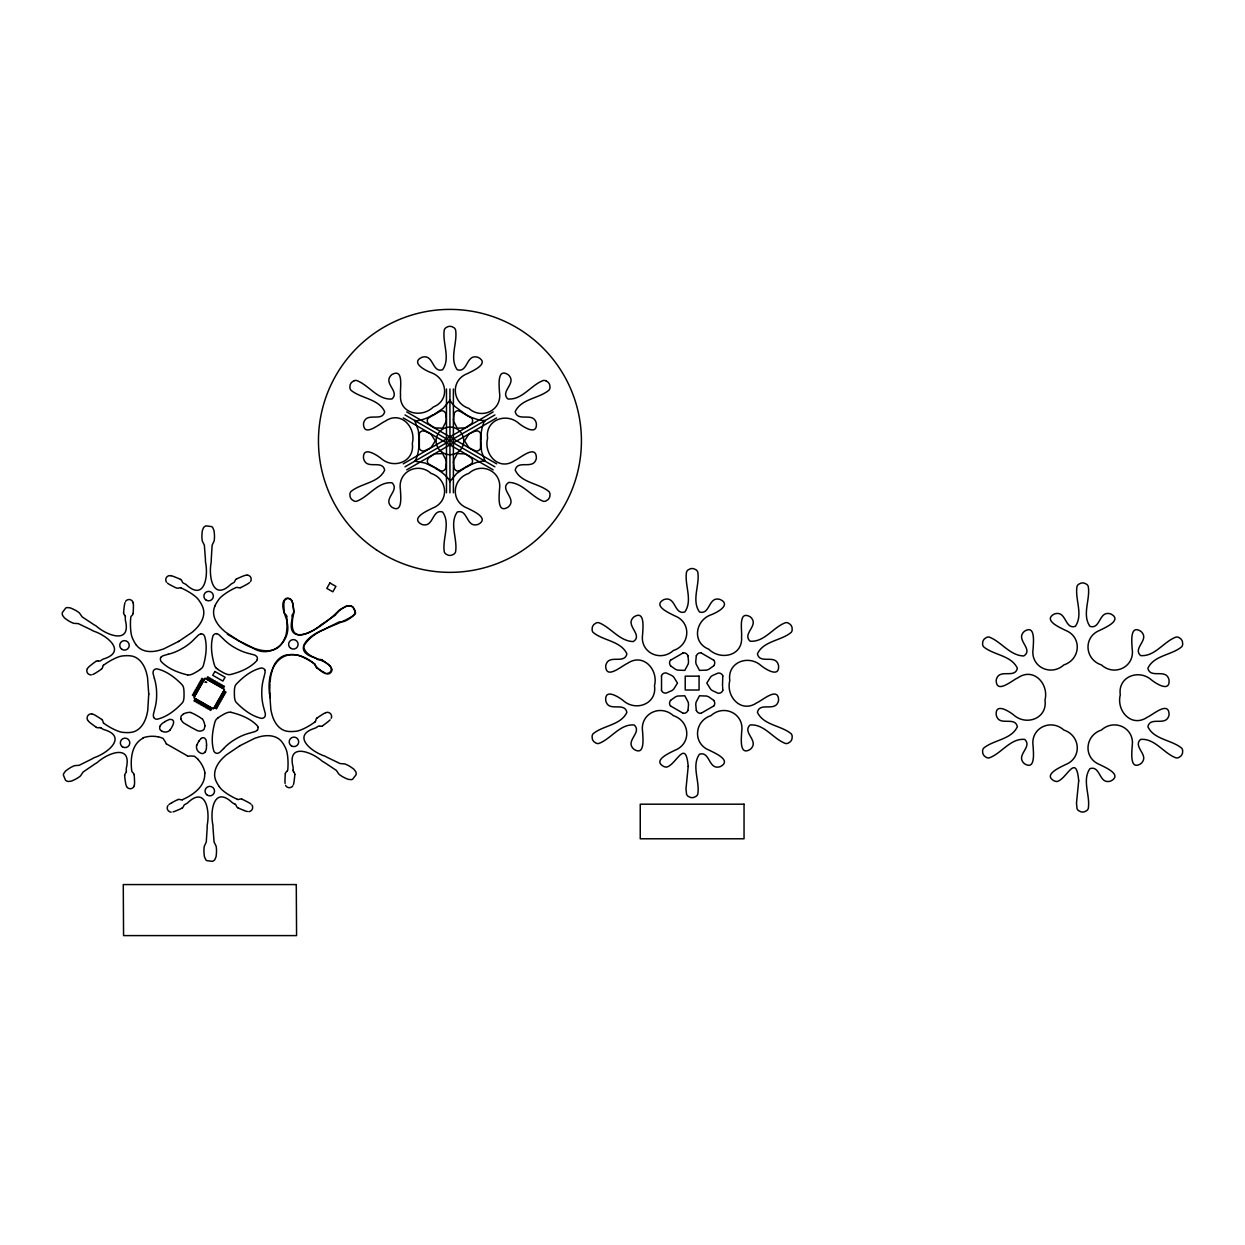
<?xml version="1.0" encoding="UTF-8"?>
<svg xmlns="http://www.w3.org/2000/svg" width="1245" height="1245" viewBox="0 0 1245 1245"><rect width="100%" height="100%" fill="white"/><g stroke="black" fill="none" stroke-linecap="round" stroke-linejoin="round"><path stroke-width="1.5" d="M148.746 693.761L147.766 710.304A39.093 39.093 0 0 1 147.19 713.214C145.509 721.835 140.327 731.422 130.647 732.433A33.133 33.133 0 0 1 124.158 732.465L123.208 732.418A20.029 20.029 0 0 1 119.489 731.64L116.672 730.597A65.285 65.285 0 0 1 103.895 723.345M269.683 693.449L269.947 683.832M123.66 612.742L123.66 612.602A37.117 37.117 0 0 1 123.815 610.066L124.329 605.926A24.355 24.355 0 0 1 124.858 603.156L125.029 602.658M294.769 774.514L294.769 774.561A37.117 37.117 0 0 1 294.598 777.16L294.1 781.3A24.355 24.355 0 0 1 293.571 784.07L293.384 784.568M419.238 442.706L418.336 430.397L414.912 420.997A22.037 22.037 0 0 0 414.585 420.468A22.068 22.068 0 0 0 415.207 420.483L415.674 420.483M480.632 439.065L481.535 451.359L484.959 460.759A22.037 22.037 0 0 0 485.285 461.288A22.068 22.068 0 0 0 484.663 461.272L484.196 461.272M270.041 682.385L270.647 676.906A39.093 39.093 0 0 1 271.239 673.996L272.453 669.654M453.553 462.175L454.098 468.276M133.044 613.474L133.059 613.334A37.132 37.132 0 0 0 133.293 610.797L133.433 606.626A24.355 24.355 0 0 0 133.34 603.809L133.231 603.296M285.37 773.736L285.37 773.783A37.132 37.132 0 0 0 285.121 776.413L284.981 780.584A24.355 24.355 0 0 0 285.074 783.401M134.413 784.91L134.491 784.381A24.355 24.355 0 0 0 134.553 781.564L134.382 777.394A37.132 37.132 0 0 0 134.118 774.857L134.087 774.717M419.332 433.836L419.332 447.935M480.554 447.935L480.554 433.836M661.531 676.035L661.531 690.135M722.754 690.135L722.66 686.866M134.382 785.113L134.195 785.844M284.031 602.16L284.233 601.366M315.779 720.295L315.81 720.186A4.435 4.435 0 0 1 316.915 718.023M102.604 667.04L102.759 666.433A2.599 2.599 0 0 1 103.413 665.141M196.866 745.195L197.659 743.358A42.672 42.672 0 0 1 198.235 742.331L199.107 740.899M272.608 669.188C274.616 662.153 280.141 655.601 287.766 654.777A33.133 33.133 0 0 1 294.271 654.745L295.205 654.808A20.029 20.029 0 0 1 298.94 655.57L301.741 656.629A65.285 65.285 0 0 1 314.534 663.865M159.967 726.426L159.671 727.625A3.175 3.175 0 0 0 160.294 729.897L161.539 730.939M214.856 606.159C210.903 615.046 216.614 624.336 223.244 630.094A39.093 39.093 0 0 0 225.469 632.055L239.305 641.159M454.098 413.48L453.553 419.581M445.788 468.276L446.332 462.175A28.402 28.402 0 0 0 445.975 459.934L442.613 453.569L435.423 453.834A28.402 28.402 0 0 0 433.307 454.658L428.296 458.176M696.297 655.695L695.753 661.795A28.402 28.402 0 0 0 696.111 664.036L699.472 670.386L706.662 670.121A28.402 28.402 0 0 0 708.779 669.312L713.79 665.795M687.987 710.475L688.532 704.374A28.402 28.402 0 0 0 688.174 702.133L684.812 695.784L677.622 696.048A28.402 28.402 0 0 0 675.506 696.858L670.495 700.39M284.716 638.405L285.089 637.549A20.029 20.029 0 0 0 286.241 633.923L286.708 630.95A65.285 65.285 0 0 0 286.63 616.259M195.294 698.601L193.987 700.888L195.076 701.511L196.368 699.208M206.39 679.101L207.682 676.813L208.771 677.42L207.464 679.708M197.504 699.861L196.196 702.149L197.286 702.756L198.593 700.468M208.6 680.361L209.891 678.074L210.981 678.681L209.674 680.968M199.698 701.106L198.391 703.394L199.465 704.001L200.772 701.713M210.778 681.606L212.086 679.303L213.16 679.926L211.868 682.213M201.986 702.398L200.678 704.701L201.768 705.308L203.059 703.02M213.082 682.898L214.373 680.61L215.463 681.233L214.156 683.521M204.258 703.705L202.966 705.993L204.04 706.6L205.347 704.312M215.354 684.205L216.661 681.902L217.735 682.525L216.428 684.812M206.561 704.997L205.254 707.3L206.328 707.907L207.635 705.619M217.642 685.497L218.949 683.209L220.023 683.832L218.731 686.119M208.74 706.242L207.448 708.545L208.522 709.152L209.829 706.864M219.836 686.742L221.128 684.454L222.217 685.077L220.91 687.365M210.95 707.502L209.658 709.79L210.732 710.413L212.039 708.125M222.046 688.003L223.353 685.715L224.427 686.337L223.12 688.625M415.145 460.354L414.912 460.759A22.068 22.068 0 0 1 414.585 461.288A22.037 22.037 0 0 1 415.207 461.272L425.059 463.015L436.17 468.369M484.725 421.401L484.959 420.997A22.068 22.068 0 0 1 485.285 420.468L482.266 420.39A27.841 27.841 0 0 1 479.434 420.001L479.029 419.907A32.121 32.121 0 0 1 477.924 419.658L471.808 417.604A57.581 57.581 0 0 1 466.47 414.99L454.316 406.041A31.996 31.996 0 0 1 453.553 405.201L453.273 404.89A27.857 27.857 0 0 1 451.577 402.742L450.005 400.205A22.037 22.037 0 0 1 449.647 400.61L443.22 408.267L433.011 415.207M87.43 668.549L88.364 667.367A24.355 24.355 0 0 1 90.465 665.484L93.748 662.931A37.117 37.117 0 0 1 95.849 661.484L95.943 661.437M205.005 752.042L204.133 752.898A3.175 3.175 0 0 1 201.846 753.536L200.305 752.992A6.739 6.739 0 0 1 196.663 745.148M161.01 657.282L162.239 656.208A8.155 8.155 0 0 1 163.079 655.741L168.168 654.247M257.404 729.943L256.19 731.017A8.155 8.155 0 0 1 255.334 731.469L250.245 732.963A52.274 52.274 0 0 0 236.939 738.285L234.776 739.561A52.29 52.29 0 0 0 223.602 748.525M170.005 729.928L171.172 728.294A42.672 42.672 0 0 0 171.763 727.282L172.557 725.804A10.847 10.847 0 0 0 173.584 722.707L173.506 721.306A2.054 2.054 0 0 0 173.273 720.762L172.93 720.326A4.217 4.217 0 0 0 171.966 719.579L169.6 719.345L164.994 721.477M223.633 748.572L219.851 752.276A8.155 8.155 0 0 1 219.027 752.789L217.501 753.334A3.47 3.47 0 0 1 214.716 752.276A5.385 5.385 0 0 1 213.922 751.311C210.887 741.771 212.413 731.002 215.089 721.493A7.828 7.828 0 0 1 216.505 719.174L218.171 717.742M286.755 771.449L286.552 771.651A4.435 4.435 0 0 0 285.261 773.705M286.786 771.402L286.988 771.215A2.599 2.599 0 0 0 287.751 769.986A65.285 65.285 0 0 0 287.517 755.248L287.004 752.291A20.029 20.029 0 0 0 285.821 748.681L285.432 747.825A33.133 33.133 0 0 0 282.164 742.191C276.359 734.394 265.527 734.628 257.201 737.522A39.093 39.093 0 0 0 254.385 738.472L239.585 745.895M428.529 417.9L440.73 410.85M471.341 463.871L459.14 470.906M670.728 660.099L682.945 653.049M713.556 706.071L701.34 713.12M249.436 582.66L249.031 582.987A24.355 24.355 0 0 1 246.634 584.481L242.977 586.457A37.132 37.132 0 0 1 240.658 587.531L240.518 587.578M168.978 804.566L169.398 804.223A24.355 24.355 0 0 1 171.779 802.729M101.374 669.141L101.405 669.11A37.132 37.132 0 0 1 99.226 670.697L95.725 672.938A24.355 24.355 0 0 1 93.251 674.308L92.752 674.479M317.008 718.116L317.133 718.023A37.132 37.132 0 0 1 319.187 716.529L322.704 714.272A24.355 24.355 0 0 1 325.163 712.918L325.676 712.731M201.254 738.456L202.468 737.771A2.054 2.054 0 0 1 203.059 737.709L203.604 737.771A4.217 4.217 0 0 1 204.756 738.223L206.156 740.137L206.67 745.195M200.243 669.468L201.908 668.036A7.828 7.828 0 0 0 203.308 665.717C206.032 656.224 207.51 645.439 204.491 635.915A5.385 5.385 0 0 0 203.729 634.934A3.47 3.47 0 0 0 200.912 633.783M322.533 725.757L322.564 725.726A37.117 37.117 0 0 0 324.665 724.294L327.964 721.742A24.355 24.355 0 0 0 330.081 719.875M178.44 641.564L192.166 632.273A39.093 39.093 0 0 0 194.36 630.281C200.912 624.43 206.499 615.077 202.421 606.237A33.133 33.133 0 0 0 199.138 600.635L198.609 599.857A20.029 20.029 0 0 0 196.041 597.055L193.691 595.172A65.285 65.285 0 0 0 180.93 587.889M239.989 745.662L226.263 754.952A39.093 39.093 0 0 0 224.053 756.944C217.501 762.78 211.915 772.133 215.992 780.973A33.133 33.133 0 0 0 219.291 786.575M403.255 463.84L493.16 411.939M404.983 466.828L494.887 414.927M406.726 469.832L496.615 417.931M178.844 641.315L164.029 648.754A39.093 39.093 0 0 1 161.212 649.703C152.917 652.567 142.023 652.862 136.296 644.988M171.779 802.729L175.452 800.753A37.132 37.132 0 0 1 177.755 799.695L177.848 799.648M236.457 579.081L236.581 579.018A37.117 37.117 0 0 1 238.869 577.882L242.713 576.248A24.355 24.355 0 0 1 245.374 575.33M181.926 808.161L181.879 808.176A37.117 37.117 0 0 1 179.545 809.343L175.716 810.962A24.355 24.355 0 0 1 173.055 811.896M466.859 466.548L456.666 473.489L450.239 481.146A22.037 22.037 0 0 0 449.943 481.69A22.068 22.068 0 0 0 449.647 481.146L449.414 480.741M353.907 380.799L351.775 382.231A7.003 7.003 0 0 0 350.063 385.203L349.892 387.755A5.307 5.307 0 0 0 350.888 390.167C360.988 398.649 378.651 398.649 384.674 411.644C382.417 421.93 368.287 412.686 364.334 421.09A9.229 9.229 0 0 0 363.493 423.845C363.742 437.913 379.647 423.549 385.312 421.137C400.952 410.336 416.406 427.408 412.297 443.485C414.99 461.833 393.513 469.707 380.892 458.269C376.332 454.674 362.731 445.975 363.493 457.911A9.229 9.229 0 0 0 364.334 460.681C368.287 469.069 382.417 459.825 384.674 470.112C378.651 483.107 360.988 483.107 350.888 491.588A5.307 5.307 0 0 0 349.892 494L350.063 496.553A7.003 7.003 0 0 0 351.775 499.525L353.907 500.972A5.307 5.307 0 0 0 356.49 501.315C368.878 496.802 377.717 481.504 391.988 482.78C399.769 489.876 384.689 497.502 389.996 505.112A9.229 9.229 0 0 0 391.957 507.229C403.084 514.092 400.641 495.214 400.392 489.503C397.528 471.59 418.009 461.599 431.144 473.442C447.951 478.889 449.554 501.626 432.606 508.1C427.517 510.746 409.963 518.06 421.464 524.269A9.229 9.229 0 0 0 424.28 524.908C433.525 525.686 432.591 508.831 442.629 512.022C450.861 523.74 442.037 539.038 444.325 552.017A5.307 5.307 0 0 0 445.928 554.087L448.216 555.208A7.003 7.003 0 0 0 451.655 555.208L453.958 554.087A5.307 5.307 0 0 0 455.546 552.017C457.833 539.038 449.009 523.74 457.242 512.022C467.295 508.831 466.346 525.686 475.59 524.908A9.229 9.229 0 0 0 478.407 524.269C489.907 518.06 472.353 510.746 467.28 508.1C450.317 501.626 451.919 478.889 468.727 473.442C481.862 461.599 502.358 471.59 499.478 489.503C499.229 495.214 496.802 514.092 507.913 507.229A9.229 9.229 0 0 0 509.89 505.112C515.305 497.533 499.012 488.507 508.847 482.391C522.791 482.811 531.21 496.646 543.38 501.315A5.307 5.307 0 0 0 545.979 500.972L548.096 499.541A7.003 7.003 0 0 0 549.808 496.553L549.994 494A5.307 5.307 0 0 0 548.983 491.588C538.898 483.107 521.235 483.107 515.197 470.112C517.453 459.825 531.584 469.069 535.537 460.681A9.229 9.229 0 0 0 536.393 457.911C536.128 443.858 520.223 458.207 514.574 460.619C498.934 471.419 483.48 454.347 487.589 438.271C484.881 419.923 506.373 412.048 518.978 423.487C523.554 427.082 537.14 435.781 536.393 423.845A9.229 9.229 0 0 0 535.537 421.09C531.584 412.686 517.453 421.93 515.197 411.644C521.235 398.649 538.898 398.649 548.983 390.167A5.307 5.307 0 0 0 549.994 387.755L549.808 385.203A7.003 7.003 0 0 0 548.096 382.231L545.979 380.799M143.206 738.098C131.394 744.074 130.289 759.31 131.752 770.966A2.599 2.599 0 0 0 132.452 772.196L132.888 772.647A4.435 4.435 0 0 1 134.211 774.686M182.33 799.726C193.068 794.995 205.612 786.28 204.709 773.067M183.669 713.634L181.179 716.062A5.618 5.618 0 0 0 180.992 719.065M325.817 712.685L326.595 712.451M200.927 633.892L199.387 634.436A8.155 8.155 0 0 0 198.562 634.95L194.78 638.654A52.29 52.29 0 0 1 183.653 647.665L181.459 648.925A52.274 52.274 0 0 1 168.184 654.294M246.043 575.206L246.852 575.112M475.746 430.786L470.19 433.369A28.402 28.402 0 0 0 468.416 434.785L464.603 440.886L468.416 446.971A28.402 28.402 0 0 0 470.19 448.402L475.746 450.986A4.357 4.357 0 0 0 480.694 447.982M98.993 727.656L98.869 727.671A4.435 4.435 0 0 1 96.347 727.391M99.118 727.64L99.382 727.609A2.63 2.63 0 0 1 100.829 727.78M170.02 575.61L170.83 575.704M98.339 660.971L98.962 661.033A2.63 2.63 0 0 0 100.394 660.846A55.869 55.869 0 0 1 103.008 659.15C127.535 651.866 107.241 635.417 93.282 631.013A99.989 99.989 0 0 0 90.978 629.721L78.326 623.636A32.494 32.494 0 0 0 76.443 623.496L74.295 623.371A7.423 7.423 0 0 1 72.817 623.029L70.187 621.784A46.999 46.999 0 0 1 64.538 618.002L62.577 615.404A7.952 7.952 0 0 1 62.297 614.158L62.25 613.256A2.988 2.988 0 0 1 62.406 612.415L65.814 607.965A8.217 8.217 0 0 1 67.028 607.56L70.28 607.902A47.372 47.372 0 0 1 76.412 610.828L78.824 612.462A7.423 7.423 0 0 1 79.867 613.567L81.081 615.341A32.494 32.494 0 0 0 82.17 616.882L93.873 624.663A99.989 99.989 0 0 0 96.145 625.97C107.07 635.713 131.581 644.754 125.309 619.948A55.869 55.869 0 0 1 125.34 616.851M320.027 726.24L320.089 726.24A4.435 4.435 0 0 0 322.486 725.928M319.856 726.224L319.467 726.177A2.63 2.63 0 0 0 318.02 726.38A55.869 55.869 0 0 1 315.405 728.06C290.894 735.359 311.188 751.809 325.132 756.213A99.989 99.989 0 0 0 327.435 757.489L340.103 763.574A32.494 32.494 0 0 0 341.986 763.73L344.118 763.854A7.423 7.423 0 0 1 345.596 764.197L348.242 765.426A46.999 46.999 0 0 1 353.876 769.223L355.852 771.807A7.952 7.952 0 0 1 356.117 773.067L356.163 773.954A2.988 2.988 0 0 1 356.023 774.81L352.6 779.245A8.217 8.217 0 0 1 351.386 779.666L348.149 779.323A47.372 47.372 0 0 1 342.001 776.382L339.605 774.748A7.423 7.423 0 0 1 338.547 773.659L337.348 771.884A32.494 32.494 0 0 0 336.259 770.328L324.556 762.562A99.989 99.989 0 0 0 322.284 761.24C311.359 751.498 286.832 742.471 293.12 767.262A55.869 55.869 0 0 1 293.089 770.375M424.14 430.786L429.696 433.369A28.402 28.402 0 0 1 431.455 434.785L435.283 440.886L431.455 446.971A28.402 28.402 0 0 1 429.696 448.402L424.14 450.986A4.357 4.357 0 0 1 419.176 447.982M187.606 674.93C178.004 672.627 167.873 668.689 161.025 661.391A5.385 5.385 0 0 1 160.558 660.239A3.47 3.47 0 0 1 160.916 657.22M230.807 712.28C240.425 714.599 250.556 718.521 257.388 725.835A5.385 5.385 0 0 1 257.871 726.987M158.146 736.635L162.97 738.316L165.569 742.207A4 4 0 0 0 166.488 744.214M216.568 633.705L218.108 634.234A8.155 8.155 0 0 1 218.933 634.732L222.777 638.389A52.274 52.274 0 0 0 234.029 647.26L236.223 648.489A52.29 52.29 0 0 0 249.576 653.687L254.696 655.057A8.155 8.155 0 0 1 255.552 655.508L256.781 656.566A3.47 3.47 0 0 1 257.264 659.508M171.001 575.719L171.514 575.828A24.355 24.355 0 0 1 174.191 576.715L178.051 578.271A37.117 37.117 0 0 1 180.354 579.376L180.478 579.454M247.428 811.491L246.899 811.398A24.355 24.355 0 0 1 244.238 810.511M92.068 713.976L92.861 714.194M190.734 712.669L191.574 712.918A15.205 15.205 0 0 1 192.119 713.12A32.245 32.245 0 0 1 194.92 714.474L198.531 716.513A26.565 26.565 0 0 1 201.83 718.77M459.14 410.85L471.341 417.9M440.73 470.906L428.529 463.871M701.34 653.049L713.556 660.099M682.945 713.12L670.728 706.071M244.222 810.526L240.363 808.939A37.117 37.117 0 0 1 238.075 807.834L237.935 807.772M241.888 799.228L242.028 799.274A37.132 37.132 0 0 1 244.362 800.302L248.066 802.231A24.355 24.355 0 0 1 250.478 803.679L250.883 804.021M238.9 640.942L253.809 648.178A39.093 39.093 0 0 0 256.626 649.081C264.967 651.835 275.861 652.006 281.479 644.054A33.133 33.133 0 0 0 284.685 638.389M187.544 755.917L166.721 744.074M204.227 679.692L201.923 678.385L201.317 679.474L203.604 680.782M223.726 690.788L226.014 692.08L225.392 693.169L223.104 691.862M202.966 681.902L200.678 680.61L200.056 681.684L202.344 682.991M222.466 692.998L224.754 694.305L224.131 695.379L221.843 694.072M201.721 684.096L199.433 682.789L198.811 683.878L201.099 685.17M221.221 695.177L223.509 696.484L222.902 697.558L220.598 696.266M200.414 686.384L198.126 685.077L197.504 686.166L199.807 687.473M219.914 697.48L222.201 698.772L221.594 699.861L219.307 698.554M199.122 688.656L196.834 687.365L196.212 688.438L198.5 689.746M218.622 699.752L220.91 701.059L220.303 702.133L218 700.826M197.815 690.959L195.527 689.652L194.905 690.726L197.208 692.033M217.315 702.04L219.602 703.347L218.995 704.421L216.708 703.129M196.57 693.138L194.282 691.846L193.66 692.92L195.963 694.228M216.07 704.234L218.357 705.541L217.75 706.615L215.463 705.308M195.309 695.364L193.022 694.056L192.415 695.13L194.702 696.437M214.809 706.444L217.097 707.751L216.49 708.825L214.202 707.518M191.699 727.656L197.317 730.613A7.657 7.657 0 0 0 200.212 731.048L201.13 730.955A5.618 5.618 0 0 0 204.18 729.134L205.02 725.773M191.263 727.407L184.213 723.283A8.201 8.201 0 0 1 181.039 719.408L181.039 719.065M406.726 411.939L496.615 463.84M404.983 414.927L494.887 466.828M403.255 417.931L493.16 469.832M322.019 659.943L322.144 660.021A37.117 37.117 0 0 1 324.26 661.437L327.591 663.943A24.355 24.355 0 0 1 329.723 665.779M96.41 727.267L96.363 727.251A37.117 37.117 0 0 1 94.153 725.788L90.823 723.283A24.355 24.355 0 0 1 88.691 721.431L87.772 720.248M227.275 634.219L246.292 645.143A89.656 89.656 0 0 0 253.046 648.085C270.321 659.29 291.454 642.124 287.299 623.076A30.394 30.394 0 0 0 286.366 618.967C284.374 612.991 279.736 603.031 285.852 598.503A6.412 6.412 0 0 1 287.408 598.176C293.649 598.269 293.12 607.109 293.851 611.513A13.462 13.462 0 0 1 293.602 614.205L293.057 616.664A27.468 27.468 0 0 0 292.513 619.854C288.466 653.641 328.244 621.317 337.504 611.886A7.423 7.423 0 0 1 338.531 610.781L340.912 609.116A46.999 46.999 0 0 1 347.028 606.128L350.25 605.724A7.952 7.952 0 0 1 351.479 606.113L352.273 606.517A2.988 2.988 0 0 1 352.942 607.062L355.494 612.556A2.957 2.957 0 0 1 355.09 614.158C339.511 626.406 314.985 627.527 303.873 645.922A5.104 5.104 0 0 0 303.998 648.334C309.056 660.597 327.482 657.92 332.166 669.654C329.723 679.645 318.051 669.685 315.047 664.892A12.59 12.59 0 0 0 312.837 662.651C284.949 641.377 264.065 665.499 270.118 697.651M217.704 669.281L216.039 667.849M101.732 719.501L101.608 719.423A37.132 37.132 0 0 0 99.538 717.945L95.989 715.75A24.355 24.355 0 0 0 93.515 714.412M316.681 667.709L316.806 667.802A37.132 37.132 0 0 0 318.876 669.265L322.424 671.475A24.355 24.355 0 0 0 324.914 672.798M167.546 583.189L167.966 583.516A24.355 24.355 0 0 0 170.363 584.979L174.067 586.909A37.132 37.132 0 0 0 176.385 587.951L176.525 587.998A4.435 4.435 0 0 0 178.938 588.029L179.529 587.827A2.599 2.599 0 0 1 180.976 587.764M285.603 614.656L285.572 614.61A4.435 4.435 0 0 1 284.202 612.54M329.707 665.795L330.656 666.962M198.328 759.481L194.407 756.197L189.738 755.948A4 4 0 0 1 187.544 756.182M713.79 700.39L708.779 696.858A28.402 28.402 0 0 0 706.662 696.048L699.472 695.784L696.111 702.133A28.402 28.402 0 0 0 695.753 704.374L696.297 710.475M670.495 665.795L675.506 669.312A28.402 28.402 0 0 0 677.622 670.121L684.812 670.386L688.189 664.036A28.402 28.402 0 0 0 688.532 661.795L687.987 655.695M471.59 458.176L466.564 454.658A28.402 28.402 0 0 0 464.463 453.834L457.273 453.569L453.896 459.934A28.402 28.402 0 0 0 453.553 462.175M293.695 771.884L293.944 772.227A4.435 4.435 0 0 1 294.894 774.452M124.609 615.186L124.858 615.497A2.63 2.63 0 0 1 125.418 616.835M124.687 615.279L124.484 614.999A4.435 4.435 0 0 1 123.535 612.758M293.898 772.18L293.618 771.775A2.63 2.63 0 0 1 292.995 770.39M219.26 786.607L219.82 787.354A20.029 20.029 0 0 0 222.388 790.17L224.722 792.053A65.285 65.285 0 0 0 237.484 799.337M291.797 600.681L292.357 602.066A24.355 24.355 0 0 1 292.933 604.837L293.509 608.961A37.117 37.117 0 0 1 293.711 611.497M126.601 786.498L126.056 785.144A24.355 24.355 0 0 1 125.48 782.389L124.905 778.249A37.117 37.117 0 0 1 124.718 775.713L124.718 775.666M237.873 807.865A4.435 4.435 0 0 1 236.363 805.951L236.161 805.453A2.63 2.63 0 0 0 235.243 804.223M445.788 413.48L446.332 419.581A28.402 28.402 0 0 1 445.975 421.822L442.613 428.187L435.423 427.922A28.402 28.402 0 0 1 433.307 427.113L428.296 423.58A4.357 4.357 0 0 1 428.404 417.791M264.78 670.028L265.092 671.631A8.155 8.155 0 0 1 265.06 672.596L263.815 677.747A52.274 52.274 0 0 0 261.761 691.924L261.792 694.445A52.29 52.29 0 0 0 263.971 708.607L265.325 713.727A8.155 8.155 0 0 1 265.372 714.692L265.076 716.295A3.47 3.47 0 0 1 262.757 718.178A5.385 5.385 0 0 1 261.543 718.381C251.755 716.233 243.195 709.541 236.301 702.46A7.828 7.828 0 0 1 234.994 700.079L234.589 697.916A44.4 44.4 0 0 1 234.387 693.356A44.4 44.4 0 0 1 234.511 688.796L234.931 686.649A7.828 7.828 0 0 1 236.192 684.252C242.962 677.062 251.474 670.277 261.201 667.989A5.385 5.385 0 0 1 262.446 668.16A3.47 3.47 0 0 1 264.874 669.981M153.649 717.182L153.337 715.595A8.155 8.155 0 0 1 153.353 714.614L154.598 709.479A52.274 52.274 0 0 0 156.652 695.301L156.621 692.78A52.29 52.29 0 0 0 154.458 678.618M154.411 678.618L153.088 673.498A8.155 8.155 0 0 1 153.057 672.533L153.337 670.93A3.47 3.47 0 0 1 155.656 669.047A5.385 5.385 0 0 1 156.886 668.845C166.659 670.977 175.218 677.685 182.112 684.75A7.828 7.828 0 0 1 183.42 687.147L183.824 689.31A44.4 44.4 0 0 1 184.027 693.854A44.4 44.4 0 0 1 183.902 698.414L183.497 700.577A7.828 7.828 0 0 1 182.221 702.974C175.452 710.164 166.954 716.949 157.212 719.221A5.385 5.385 0 0 1 155.983 719.065A3.47 3.47 0 0 1 153.555 717.229M132.997 602.347L133.199 603.14M722.754 676.035L722.52 685.948M293.711 611.544L293.711 611.653A4.435 4.435 0 0 1 292.933 613.925L292.668 614.236A2.63 2.63 0 0 0 291.999 615.746A55.869 55.869 0 0 1 292.155 618.874C286.21 643.743 310.503 634.374 321.397 624.508A99.989 99.989 0 0 0 323.653 623.169L335.247 615.248A32.494 32.494 0 0 0 336.321 613.692L339.916 610.112A36.416 36.416 0 0 1 343.449 607.825C347.635 603.576 355.416 606.206 355.074 612.244A8.217 8.217 0 0 1 354.825 613.505L352.895 616.15A47.372 47.372 0 0 1 347.293 619.994L344.678 621.255A7.423 7.423 0 0 1 343.2 621.613L341.068 621.769A32.494 32.494 0 0 0 339.185 621.955L326.595 628.196A99.989 99.989 0 0 0 324.322 629.503C310.425 634.094 290.334 650.808 314.954 657.78A55.869 55.869 0 0 1 317.631 659.352M269.667 692.983L270.85 709.51A39.093 39.093 0 0 0 271.472 712.42C273.262 721.011 278.569 730.535 288.264 731.422A33.133 33.133 0 0 0 294.769 731.36L295.703 731.297A20.029 20.029 0 0 0 299.423 730.473L302.224 729.399A65.285 65.285 0 0 0 314.907 721.976M148.746 694.243L147.564 677.7A39.093 39.093 0 0 0 146.941 674.806C145.151 666.199 139.845 656.691 130.149 655.804A33.133 33.133 0 0 0 123.66 655.85L122.726 655.928A20.029 20.029 0 0 0 119.006 656.737L116.205 657.827A65.285 65.285 0 0 0 103.522 665.235M453.398 388.985L453.398 492.787M449.943 388.985L449.943 492.787M446.473 388.985L446.473 492.787M722.909 675.988A4.357 4.357 0 0 0 717.976 673.125L712.389 675.568A28.402 28.402 0 0 0 710.63 676.984L706.802 683.085L710.63 689.185A28.402 28.402 0 0 0 712.389 690.601L717.945 693.185A4.357 4.357 0 0 0 722.909 690.181M696.422 655.741A4.357 4.357 0 0 1 701.371 652.894M713.681 659.99A4.357 4.357 0 0 1 713.681 665.701M670.604 665.701A4.357 4.357 0 0 1 670.619 659.99M682.914 652.894A4.357 4.357 0 0 1 687.862 655.741M661.375 690.181A4.357 4.357 0 0 0 666.308 693.045L671.895 690.601A28.402 28.402 0 0 0 673.669 689.185L677.482 683.085L673.669 676.984A28.402 28.402 0 0 0 671.895 675.568L666.34 672.985A4.357 4.357 0 0 0 661.375 675.988M687.862 710.444A4.357 4.357 0 0 1 682.914 713.276M670.619 706.18A4.357 4.357 0 0 1 670.604 700.468M713.681 700.468A4.357 4.357 0 0 1 713.681 706.18M701.371 713.276A4.357 4.357 0 0 1 696.422 710.444M198.173 759.621A29.04 29.04 0 0 1 205.036 772.989M182.346 799.819A2.599 2.599 0 0 1 180.898 799.757L180.354 799.617A4.435 4.435 0 0 0 177.864 799.508M143.097 737.771A29.04 29.04 0 0 1 158.099 736.838M235.196 804.301A55.869 55.869 0 0 1 232.473 802.807C213.891 785.221 209.798 811.024 212.957 825.311A99.989 99.989 0 0 0 213.004 827.941L214.062 841.947A32.494 32.494 0 0 0 214.871 843.659L215.836 845.573A7.423 7.423 0 0 1 216.288 847.02L216.521 849.915A46.999 46.999 0 0 1 216.07 856.7L214.809 859.704A7.952 7.952 0 0 1 213.86 860.56L213.097 861.058A2.988 2.988 0 0 1 212.288 861.353L206.748 860.606A8.217 8.217 0 0 1 205.783 859.766L204.445 856.778A47.372 47.372 0 0 1 203.915 849.993L204.133 847.098A7.423 7.423 0 0 1 204.553 845.651L205.503 843.705A32.494 32.494 0 0 0 206.281 841.993L207.168 827.972A99.989 99.989 0 0 0 207.168 825.342C210.14 811.009 205.705 785.268 187.373 803.103A55.869 55.869 0 0 1 184.665 804.628A2.63 2.63 0 0 0 183.746 805.733L183.513 806.246A4.435 4.435 0 0 1 182.035 808.238M248.829 811.615A3.626 3.626 0 0 0 250.198 811.258L251.008 810.744A4.949 4.949 0 0 0 252.159 809.452L252.377 808.954A4.949 4.949 0 0 0 252.626 807.242L252.502 806.293A3.626 3.626 0 0 0 251.879 805.033M126.43 771.464A2.63 2.63 0 0 1 125.869 772.803L125.543 773.269A4.435 4.435 0 0 0 124.578 775.557M126.336 771.449A55.869 55.869 0 0 1 126.274 768.352C132.219 743.467 107.817 752.82 97.032 762.703A99.989 99.989 0 0 0 94.776 764.056L83.166 771.978A32.494 32.494 0 0 0 82.092 773.534L80.925 775.324A7.423 7.423 0 0 1 79.882 776.444L77.501 778.094A46.999 46.999 0 0 1 71.401 781.097L68.164 781.502A7.952 7.952 0 0 1 66.95 781.113L66.141 780.708A2.988 2.988 0 0 1 65.487 780.148L63.355 774.966A8.217 8.217 0 0 1 63.604 773.721L65.518 771.075A47.372 47.372 0 0 1 71.121 767.231L73.751 765.955A7.423 7.423 0 0 1 75.214 765.597L77.361 765.442A32.494 32.494 0 0 0 79.244 765.27L91.819 759.014A99.989 99.989 0 0 0 94.106 757.707C108.035 753.054 128.064 736.417 103.475 729.446A55.869 55.869 0 0 1 100.798 727.858M126.834 786.918A3.626 3.626 0 0 0 127.815 787.929L128.671 788.381A4.949 4.949 0 0 0 130.367 788.723L130.896 788.676A4.949 4.949 0 0 0 132.499 788.023L133.262 787.447A3.626 3.626 0 0 0 134.055 786.264M95.927 661.297A4.435 4.435 0 0 1 98.339 660.955M87.212 668.923A3.626 3.626 0 0 0 86.823 670.292L86.87 671.242A4.949 4.949 0 0 0 87.415 672.876L87.726 673.327A4.949 4.949 0 0 0 89.08 674.385L89.967 674.743A3.626 3.626 0 0 0 91.383 674.852M180.556 579.345A4.435 4.435 0 0 1 182.05 581.259L182.284 581.835A2.63 2.63 0 0 0 183.171 582.987A55.869 55.869 0 0 1 185.956 584.419C204.522 602.004 208.615 576.202 205.456 561.915A99.989 99.989 0 0 0 205.425 559.285L204.367 545.279A32.494 32.494 0 0 0 203.558 543.567L202.593 541.653A7.423 7.423 0 0 1 202.141 540.206L201.892 537.295A46.999 46.999 0 0 1 202.359 530.51L203.62 527.506A7.952 7.952 0 0 1 204.569 526.651L205.316 526.168A2.988 2.988 0 0 1 206.125 525.872L211.681 526.604A8.217 8.217 0 0 1 212.646 527.46L213.969 530.432A47.372 47.372 0 0 1 214.498 537.217L214.28 540.112A7.423 7.423 0 0 1 213.86 541.575L212.926 543.505A32.494 32.494 0 0 0 212.132 545.217L211.261 559.238A99.989 99.989 0 0 0 211.245 561.869C208.273 576.202 212.708 601.957 231.056 584.123A55.869 55.869 0 0 1 233.749 582.598A2.63 2.63 0 0 0 234.667 581.493L234.931 580.933A4.435 4.435 0 0 1 236.379 578.987M169.585 575.61A3.626 3.626 0 0 0 168.215 575.968L167.406 576.466A4.949 4.949 0 0 0 166.27 577.773L166.036 578.256A4.949 4.949 0 0 0 165.787 579.968L165.927 580.917A3.626 3.626 0 0 0 166.55 582.193M291.595 600.292A3.626 3.626 0 0 0 290.599 599.281L289.758 598.829A4.949 4.949 0 0 0 288.062 598.503L287.517 598.549A4.949 4.949 0 0 0 285.914 599.187L285.167 599.779A3.626 3.626 0 0 0 284.374 600.946M237.453 799.461A2.599 2.599 0 0 0 238.9 799.383L239.491 799.212A4.435 4.435 0 0 1 241.919 799.103M102.635 667.04A4.435 4.435 0 0 1 101.499 669.188M285.961 615.014A2.599 2.599 0 0 1 286.755 616.228M284.311 612.353A37.132 37.132 0 0 1 284.047 609.817L283.844 605.661A24.355 24.355 0 0 1 283.907 602.845M103.802 723.454A2.599 2.599 0 0 1 103.133 722.162L102.961 721.571A4.435 4.435 0 0 0 101.825 719.423M136.25 645.019A33.133 33.133 0 0 1 133.028 639.37L132.608 638.529A20.029 20.029 0 0 1 131.41 634.919L130.912 631.962A65.285 65.285 0 0 1 130.787 617.271A2.599 2.599 0 0 1 131.441 616.026L131.877 615.575A4.435 4.435 0 0 0 133.168 613.505M214.809 606.128A33.133 33.133 0 0 1 218.077 600.51L218.606 599.732A20.029 20.029 0 0 1 221.128 596.884L223.446 594.97A65.285 65.285 0 0 1 236.114 587.531A2.599 2.599 0 0 1 237.515 587.469L238.122 587.609A4.435 4.435 0 0 0 240.55 587.702M314.627 663.772A2.599 2.599 0 0 1 315.296 665.048L315.467 665.655A4.435 4.435 0 0 0 316.603 667.802M167.997 805.577A3.626 3.626 0 0 0 167.39 806.853L167.266 807.803A4.949 4.949 0 0 0 167.53 809.515L167.764 809.997A4.949 4.949 0 0 0 168.931 811.273L169.74 811.787A3.626 3.626 0 0 0 171.125 812.114M91.632 713.899A3.626 3.626 0 0 0 90.231 714.007L89.344 714.381A4.949 4.949 0 0 0 88.006 715.47L87.772 715.782A4.949 4.949 0 0 0 87.166 717.556L87.134 718.521A3.626 3.626 0 0 0 87.539 719.875M132.857 601.926A3.626 3.626 0 0 0 132.048 600.775L131.285 600.183A4.949 4.949 0 0 0 129.682 599.561L129.138 599.53A4.949 4.949 0 0 0 127.441 599.888L126.601 600.339A3.626 3.626 0 0 0 125.62 601.366M250.432 581.648A3.626 3.626 0 0 0 251.023 580.357L251.148 579.407A4.949 4.949 0 0 0 250.883 577.711L250.65 577.213A4.949 4.949 0 0 0 249.482 575.937L248.673 575.439A3.626 3.626 0 0 0 247.304 575.097M326.781 673.327A3.626 3.626 0 0 0 328.198 673.203L329.085 672.845A4.949 4.949 0 0 0 330.423 671.755L330.734 671.304A4.949 4.949 0 0 0 331.248 669.654L331.279 668.705A3.626 3.626 0 0 0 330.89 667.336M317.599 659.43A2.63 2.63 0 0 0 319.031 659.601L319.654 659.539A4.435 4.435 0 0 1 322.066 659.834M292.793 785.844A3.626 3.626 0 0 1 291.812 786.871L290.972 787.338A4.949 4.949 0 0 1 289.291 787.696L288.747 787.649A4.949 4.949 0 0 1 287.128 787.027L286.366 786.451A3.626 3.626 0 0 1 285.572 785.284M315.654 720.793A2.599 2.599 0 0 1 315.001 722.084M327.03 712.373A3.626 3.626 0 0 1 328.447 712.467L329.334 712.825A4.949 4.949 0 0 1 330.688 713.899L330.999 714.334A4.949 4.949 0 0 1 331.559 715.968L331.59 716.933A3.626 3.626 0 0 1 331.217 718.303M170.145 730.068A6.739 6.739 0 0 1 161.554 730.908M159.796 726.317A11.329 11.329 0 0 1 165.103 721.758M183.746 713.79A15.796 15.796 0 0 1 190.734 712.342M202.515 719.034A15.734 15.734 0 0 1 204.834 725.788M206.39 745.226A11.329 11.329 0 0 1 205.176 752.136M199.122 740.915A10.847 10.847 0 0 1 201.223 738.425M218.155 717.727A44.4 44.4 0 0 1 222.015 715.299A44.4 44.4 0 0 1 226.03 713.12L228.1 712.389A7.828 7.828 0 0 1 230.807 712.296M200.258 669.483A44.4 44.4 0 0 1 196.399 671.926A44.4 44.4 0 0 1 192.399 674.105L190.314 674.821A7.828 7.828 0 0 1 187.606 674.914M257.839 726.987A3.47 3.47 0 0 1 257.497 729.99M217.704 669.296A44.4 44.4 0 0 0 221.594 671.678A44.4 44.4 0 0 0 225.625 673.794L227.71 674.494A7.828 7.828 0 0 0 230.418 674.557C240.005 672.16 250.074 668.067 256.828 660.675A5.385 5.385 0 0 0 257.279 659.523M216.023 667.865A7.828 7.828 0 0 1 214.591 665.561C211.759 656.099 210.125 645.346 213.019 635.775A5.385 5.385 0 0 1 213.782 634.779A3.47 3.47 0 0 1 216.583 633.596M471.481 458.269A4.357 4.357 0 0 1 471.466 463.965M459.172 471.077A4.357 4.357 0 0 1 454.223 468.229M445.648 468.229A4.357 4.357 0 0 1 440.699 471.077M428.404 463.965A4.357 4.357 0 0 1 428.389 458.269M419.176 433.774A4.357 4.357 0 0 1 424.109 430.91M440.699 410.694A4.357 4.357 0 0 1 445.648 413.527M453.553 419.581A28.402 28.402 0 0 0 453.896 421.822L457.273 428.187L464.463 427.922A28.402 28.402 0 0 0 466.564 427.113L471.59 423.58A4.357 4.357 0 0 0 471.466 417.791M454.223 413.527A4.357 4.357 0 0 1 459.172 410.694M475.761 430.91A4.357 4.357 0 0 1 480.694 433.774M432.793 414.865A39.155 39.155 0 0 1 415.721 420.872M418.834 442.722A39.155 39.155 0 0 1 415.503 460.51M435.983 468.727A39.155 39.155 0 0 1 449.725 480.523M467.077 466.891A39.155 39.155 0 0 1 484.165 460.883M481.037 439.034A39.155 39.155 0 0 1 484.367 421.246M353.907 380.799A5.307 5.307 0 0 1 356.49 380.456C368.878 384.954 377.717 400.252 391.988 398.976C399.769 391.879 384.689 384.269 389.996 376.644A9.229 9.229 0 0 1 391.957 374.527C404.267 367.711 399.785 388.673 400.532 394.774C398.991 413.713 421.51 418.569 433.369 406.975C450.612 400.143 446.69 377.593 430.474 372.395C425.074 370.232 410.757 362.809 421.464 357.502A9.229 9.229 0 0 1 424.28 356.848C433.525 356.07 432.591 372.94 442.629 369.749C450.861 358.031 442.037 342.733 444.325 329.738A5.307 5.307 0 0 1 445.928 327.668L448.216 326.548A7.003 7.003 0 0 1 451.655 326.548L453.958 327.668A5.307 5.307 0 0 1 455.546 329.738C457.833 342.733 449.009 358.031 457.242 369.749C467.295 372.94 466.346 356.07 475.59 356.848A9.229 9.229 0 0 1 478.407 357.502C489.907 363.696 472.353 371.026 467.28 373.671C450.317 380.13 451.919 402.866 468.727 408.329C481.862 420.156 502.358 410.181 499.478 392.253C499.229 386.541 496.802 367.664 507.913 374.527A9.229 9.229 0 0 1 509.89 376.644C515.181 384.269 500.101 391.879 507.882 398.976C522.153 400.252 530.992 384.954 543.38 380.456A5.307 5.307 0 0 1 545.979 380.799M688.205 766.391L685.995 788.77L686.54 794.217A5.307 5.307 0 0 0 688.127 796.302L690.43 797.422A7.003 7.003 0 0 0 693.854 797.422L696.157 796.302A5.307 5.307 0 0 0 697.76 794.217C700.048 781.237 691.224 765.94 699.457 754.221C709.494 751.031 708.561 767.9 717.805 767.122A9.229 9.229 0 0 0 720.622 766.469C732.122 760.275 714.552 752.945 709.479 750.299C692.531 743.825 694.134 721.088 710.942 715.642C724.061 703.814 744.557 713.79 741.678 731.702C741.444 737.429 739.001 756.306 750.128 749.443A9.229 9.229 0 0 0 752.089 747.327C757.38 739.701 742.316 732.091 750.097 724.979C764.352 723.718 773.192 739.001 785.579 743.514A5.307 5.307 0 0 0 788.178 743.172L790.295 741.74A7.003 7.003 0 0 0 792.022 738.767L792.193 736.215A5.307 5.307 0 0 0 791.197 733.787C781.097 725.321 763.434 725.306 757.411 712.327C759.668 702.024 773.799 711.284 777.751 702.88A9.229 9.229 0 0 0 778.592 700.126C778.343 686.057 762.422 700.421 756.773 702.834C741.133 713.618 725.679 696.546 729.788 680.486C727.096 662.138 748.572 654.263 761.193 665.701C765.753 669.296 779.354 677.996 778.592 666.044A9.229 9.229 0 0 0 777.751 663.289C773.799 654.901 759.668 664.145 757.411 653.843C763.434 640.864 781.097 640.848 791.197 632.382A5.307 5.307 0 0 0 792.193 629.954L792.022 627.402A7.003 7.003 0 0 0 790.295 624.43L788.178 622.998A5.307 5.307 0 0 0 785.579 622.656C773.192 627.169 764.352 642.451 750.097 641.191C742.316 634.078 757.38 626.468 752.089 618.843A9.229 9.229 0 0 0 750.128 616.742C737.818 609.925 742.3 630.888 741.553 636.989C743.078 655.928 720.575 660.784 708.716 649.174C691.473 642.342 695.395 619.808 711.611 614.594C716.995 612.447 731.329 605.023 720.622 599.701A9.229 9.229 0 0 0 717.805 599.047C708.561 598.269 709.494 615.139 699.457 611.949C691.224 600.23 700.048 584.932 697.76 571.953A5.307 5.307 0 0 0 696.157 569.868L693.854 568.747A7.003 7.003 0 0 0 690.43 568.747L688.127 569.868A5.307 5.307 0 0 0 686.54 571.953C684.236 584.932 693.06 600.23 684.828 611.949C674.79 615.139 675.739 598.269 666.48 599.047A9.229 9.229 0 0 0 663.678 599.701C652.162 605.895 669.732 613.225 674.806 615.87C691.769 622.344 690.15 645.081 673.343 650.528C660.223 662.356 639.728 652.38 642.607 634.468C642.856 628.741 645.283 609.879 634.172 616.742A9.229 9.229 0 0 0 632.195 618.843C626.78 626.422 643.058 635.464 633.238 641.58C619.294 641.159 610.875 627.324 598.705 622.656A5.307 5.307 0 0 0 596.106 622.998L593.99 624.43A7.003 7.003 0 0 0 592.278 627.402L592.091 629.954A5.307 5.307 0 0 0 593.087 632.382C603.187 640.848 620.85 640.864 626.889 653.843C624.632 664.145 610.486 654.901 606.533 663.289A9.229 9.229 0 0 0 605.692 666.044C605.942 680.112 621.862 665.748 627.511 663.352C643.151 652.551 658.605 669.623 654.496 685.699C657.189 704.032 635.713 711.922 623.107 700.468C618.532 696.889 604.946 688.189 605.692 700.126A9.229 9.229 0 0 0 606.533 702.88C610.486 711.284 624.632 702.024 626.889 712.327C620.85 725.306 603.187 725.321 593.087 733.787A5.307 5.307 0 0 0 592.091 736.215L592.278 738.767A7.003 7.003 0 0 0 593.99 741.74L596.106 743.172A5.307 5.307 0 0 0 598.705 743.514C611.093 739.001 619.932 723.718 634.187 724.979C641.984 732.091 626.904 739.701 632.195 747.327A9.229 9.229 0 0 0 634.172 749.443C645.283 756.306 642.856 737.429 642.607 731.702C639.728 713.79 660.223 703.814 673.343 715.642C690.15 721.088 691.769 743.825 674.806 750.299C669.732 752.945 652.162 760.275 663.678 766.469A9.229 9.229 0 0 0 666.48 767.122C676.222 765.053 685.621 737.491 688.205 766.391M1078.699 780.802L1076.489 803.181L1077.018 808.627A5.307 5.307 0 0 0 1078.621 810.697L1080.925 811.818A7.003 7.003 0 0 0 1084.348 811.818L1086.652 810.697A5.307 5.307 0 0 0 1088.255 808.627C1090.542 795.633 1081.718 780.335 1089.951 768.616C1099.989 765.426 1099.039 782.296 1108.299 781.518A9.229 9.229 0 0 0 1111.1 780.864C1122.616 774.67 1105.046 767.34 1099.973 764.695C1083.01 758.236 1084.628 735.499 1101.436 730.037C1114.555 718.209 1135.051 728.185 1132.172 746.113C1131.923 751.824 1129.495 770.702 1140.607 763.839A9.229 9.229 0 0 0 1142.583 761.722C1147.874 754.096 1132.794 746.486 1140.591 739.39C1154.846 738.114 1163.686 753.412 1176.074 757.909A5.307 5.307 0 0 0 1178.673 757.567L1180.789 756.135A7.003 7.003 0 0 0 1182.501 753.163L1182.688 750.611A5.307 5.307 0 0 0 1181.692 748.198C1171.592 739.717 1153.928 739.717 1147.89 726.722C1150.147 716.435 1164.293 725.679 1168.246 717.276A9.229 9.229 0 0 0 1169.086 714.521C1168.837 700.453 1152.917 714.817 1147.267 717.229C1131.627 728.029 1116.174 710.957 1120.282 694.881C1117.59 676.533 1139.066 668.658 1151.672 680.097C1156.247 683.692 1169.833 692.391 1169.086 680.455A9.229 9.229 0 0 0 1168.246 677.685C1164.293 669.296 1150.147 678.541 1147.89 668.254C1153.928 655.259 1171.592 655.259 1181.692 646.778A5.307 5.307 0 0 0 1182.688 644.365L1182.501 641.813A7.003 7.003 0 0 0 1180.789 638.841L1178.673 637.393A5.307 5.307 0 0 0 1176.074 637.051C1163.686 641.564 1154.846 656.862 1140.591 655.586C1132.794 648.489 1147.874 640.864 1142.583 633.254A9.229 9.229 0 0 0 1140.607 631.137C1129.495 624.274 1131.923 643.151 1132.172 648.863C1135.051 666.775 1114.555 676.766 1101.436 664.923C1084.628 659.476 1083.01 636.74 1099.973 630.266C1105.046 627.62 1122.616 620.306 1111.1 614.096A9.229 9.229 0 0 0 1108.299 613.458C1099.039 612.68 1099.989 629.55 1089.951 626.344C1081.718 614.625 1090.542 599.327 1088.239 586.348A5.307 5.307 0 0 0 1086.652 584.279L1084.348 583.158A7.003 7.003 0 0 0 1080.925 583.158L1078.621 584.279A5.307 5.307 0 0 0 1077.018 586.348C1074.731 599.327 1083.555 614.625 1075.322 626.344C1065.284 629.55 1066.218 612.68 1056.974 613.458A9.229 9.229 0 0 0 1054.157 614.096C1042.656 620.306 1060.226 627.62 1065.3 630.266C1082.247 636.74 1080.644 659.476 1063.837 664.923C1050.718 676.766 1030.222 666.775 1033.101 648.863C1033.334 643.151 1035.778 624.274 1024.651 631.137A9.229 9.229 0 0 0 1022.69 633.254C1017.274 640.833 1033.552 649.859 1023.717 655.975C1009.788 655.555 1001.369 641.735 989.199 637.067A5.307 5.307 0 0 0 986.6 637.409L984.484 638.841A7.003 7.003 0 0 0 982.756 641.813L982.585 644.365A5.307 5.307 0 0 0 983.581 646.778C993.681 655.259 1011.345 655.259 1017.367 668.254C1015.111 678.541 1000.98 669.296 997.027 677.685A9.229 9.229 0 0 0 996.187 680.455C996.436 694.508 1012.356 680.159 1018.005 677.747C1033.646 666.947 1049.099 684.019 1044.991 700.095C1047.683 718.443 1026.207 726.317 1013.586 714.879C1009.026 711.284 995.424 702.585 996.187 714.521A9.229 9.229 0 0 0 997.027 717.276C1000.98 725.679 1015.111 716.435 1017.367 726.722C1011.345 739.717 993.681 739.717 983.581 748.198A5.307 5.307 0 0 0 982.585 750.611L982.756 753.163A7.003 7.003 0 0 0 984.484 756.135L986.6 757.567A5.307 5.307 0 0 0 989.199 757.909C1001.587 753.412 1010.426 738.114 1024.682 739.39C1032.478 746.486 1017.398 754.112 1022.69 761.722A9.229 9.229 0 0 0 1024.651 763.839C1035.778 770.702 1033.334 751.824 1033.101 746.113C1030.222 728.185 1050.718 718.209 1063.837 730.037C1080.644 735.499 1082.247 758.236 1065.3 764.695C1060.226 767.34 1042.656 774.67 1054.157 780.864A9.229 9.229 0 0 0 1056.974 781.518C1066.716 779.448 1076.116 751.887 1078.699 780.802M205.207 682.198L206.701 682.385L205.207 682.135M204.989 678.307L193.909 697.807L213.409 708.903L224.489 689.403L204.989 678.307M214.887 671.475L212.724 675.288L222.886 681.062L225.049 677.249L214.887 671.475M329.894 582.971L326.812 588.387L332.835 591.811L335.917 586.395L329.894 582.971M699.067 676.159L685.217 676.159L685.217 690.01L699.067 690.01L699.067 676.159M744.043 804.192L640.241 804.192L640.241 838.788L744.043 838.788L744.043 804.192M296.279 884.572L123.271 884.572L123.566 935.602L296.575 935.602L296.279 884.572M207.386 795.197A4.747 4.747 0 0 0 214.545 791.166A4.747 4.747 0 0 0 207.464 786.964A4.747 4.747 0 0 0 207.386 795.197M122.461 746.829A4.747 4.747 0 0 0 129.807 743.14A4.747 4.747 0 0 0 122.944 738.627A4.747 4.747 0 0 0 122.461 746.829M121.963 649.392A4.747 4.747 0 0 0 129.231 645.533A4.747 4.747 0 0 0 122.243 641.175A4.747 4.747 0 0 0 121.963 649.392M206.203 600.199A4.747 4.747 0 0 0 213.362 596.168A4.747 4.747 0 0 0 206.296 591.966A4.747 4.747 0 0 0 206.203 600.199M290.739 648.318A4.747 4.747 0 0 0 298.1 644.63A4.747 4.747 0 0 0 291.221 640.101A4.747 4.747 0 0 0 290.739 648.318M291.423 745.879A4.747 4.747 0 0 0 298.691 742.02A4.747 4.747 0 0 0 291.703 737.662A4.747 4.747 0 0 0 291.423 745.879M376.239 549.761A131.488 131.488 0 0 0 581.088 450.254A131.488 131.488 0 0 0 392.486 322.611A131.488 131.488 0 0 0 376.239 549.761M442.177 452.34A13.835 13.835 0 0 0 463.747 441.866A13.835 13.835 0 0 0 443.889 428.436A13.835 13.835 0 0 0 442.177 452.34"/></g></svg>
